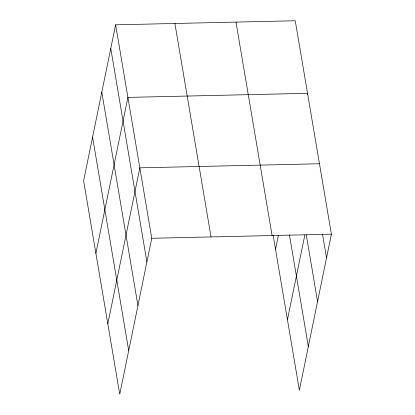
<?xml version="1.0" encoding="UTF-8"?>
<svg xmlns="http://www.w3.org/2000/svg" width="415" height="415" viewBox="0 0 415 415"><rect width="100%" height="100%" fill="white"/><g stroke="black" fill="none" stroke-linecap="round" stroke-linejoin="round"><path stroke-width="0.62" d="M115.629 24.827L83.612 180.8L119.743 394.25L151.76 238.277L115.629 24.827L295.257 20.75L331.388 234.2L299.371 390.173L273.153 235.289M95.896 253.373L127.913 97.401L307.541 93.323L307.287 94.568M107.817 323.814L139.834 167.836L319.467 163.759M275.524 249.296L278.382 235.378M287.45 319.737L304.864 234.9M151.76 238.277L331.388 234.2M322.554 234.397L326.527 257.881M306.286 234.906L317.563 301.534M289.426 234.833L308.335 346.515M235.979 22.094L272.11 235.544M174.907 23.484L211.038 236.929M110.769 48.508L146.9 261.958M101.805 92.166L137.936 305.611M92.571 137.147L128.702 350.592"/></g></svg>
